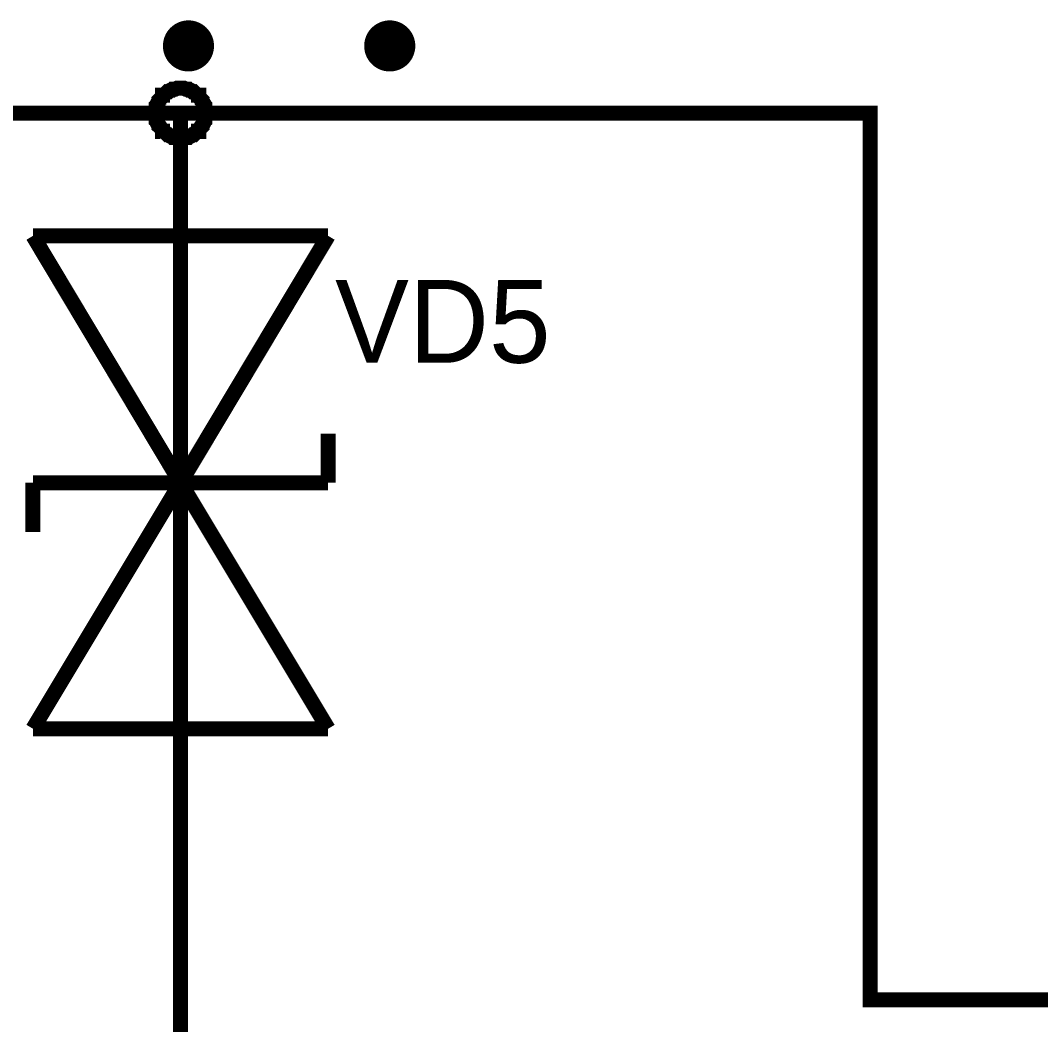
# Model space of a CAD drawing. Extents: x 7 to 406, y 3 to 288.
# Drawn here: x 191.66 to 211.94, y 134.55 to 154.51 of the extents above; entities that cross this region are included whole.
import ezdxf

# ---------------------------------------------------------------- set-up
doc = ezdxf.new("R2010")
doc.units = 0
doc.layers.add('SHEET', color=255, linetype='CONTINUOUS')

msp = doc.modelspace()

# ---------------------------------------------------------------- linework, layer by layer
at = {"layer": 'SHEET', "const_width": 0.508}
for points in [[(194.746, 154, 1), (195.254, 154, 1)], [(198.746, 154, 1), (199.254, 154, 1)]]:
    msp.add_lwpolyline(points, format="xyb", close=True, dxfattribs=at)
at = {"layer": 'SHEET', "const_width": 0.3}
for points in [[(194.345, 152.662), (194.345, 152.679), (194.345, 152.713), (194.345, 152.731), (194.362, 152.765), (194.362, 152.782), (194.362, 152.816), (194.379, 152.833), (194.379, 152.851), (194.396, 152.885), (194.413, 152.902), (194.413, 152.919), (194.431, 152.936), (194.448, 152.954), (194.465, 152.971), (194.482, 152.988), (194.482, 153.022), (194.516, 153.022), (194.533, 153.039), (194.551, 153.057), (194.568, 153.074), (194.585, 153.091), (194.602, 153.091), (194.619, 153.108), (194.654, 153.125), (194.671, 153.125), (194.688, 153.142), (194.722, 153.142), (194.739, 153.142), (194.774, 153.159), (194.791, 153.159), (194.825, 153.159), (194.842, 153.159)], [(194.345, 152.662), (194.345, 152.679), (194.345, 152.713), (194.345, 152.731), (194.362, 152.765), (194.362, 152.782), (194.362, 152.816), (194.379, 152.833), (194.379, 152.851), (194.396, 152.885), (194.413, 152.902), (194.413, 152.919), (194.431, 152.936), (194.448, 152.954), (194.465, 152.971), (194.482, 152.988), (194.482, 153.022), (194.516, 153.022), (194.533, 153.039), (194.551, 153.057), (194.568, 153.074), (194.585, 153.091), (194.602, 153.091), (194.619, 153.108), (194.654, 153.125), (194.671, 153.125), (194.688, 153.142), (194.722, 153.142), (194.739, 153.142), (194.774, 153.159), (194.791, 153.159), (194.825, 153.159), (194.842, 153.159)], [(194.345, 152.662), (194.345, 152.679), (194.345, 152.713), (194.345, 152.731), (194.362, 152.765), (194.362, 152.782), (194.362, 152.816), (194.379, 152.833), (194.379, 152.851), (194.396, 152.885), (194.413, 152.902), (194.413, 152.919), (194.431, 152.936), (194.448, 152.954), (194.465, 152.971), (194.482, 152.988), (194.482, 153.022), (194.516, 153.022), (194.533, 153.039), (194.551, 153.057), (194.568, 153.074), (194.585, 153.091), (194.602, 153.091), (194.619, 153.108), (194.654, 153.125), (194.671, 153.125), (194.688, 153.142), (194.722, 153.142), (194.739, 153.142), (194.774, 153.159), (194.791, 153.159), (194.825, 153.159), (194.842, 153.159)], [(194.345, 152.662), (194.345, 152.679), (194.345, 152.713), (194.345, 152.731), (194.362, 152.765), (194.362, 152.782), (194.362, 152.816), (194.379, 152.833), (194.379, 152.851), (194.396, 152.885), (194.413, 152.902), (194.413, 152.919), (194.431, 152.936), (194.448, 152.954), (194.465, 152.971), (194.482, 152.988), (194.482, 153.022), (194.516, 153.022), (194.533, 153.039), (194.551, 153.057), (194.568, 153.074), (194.585, 153.091), (194.602, 153.091), (194.619, 153.108), (194.654, 153.125), (194.671, 153.125), (194.688, 153.142), (194.722, 153.142), (194.739, 153.142), (194.774, 153.159), (194.791, 153.159), (194.825, 153.159), (194.842, 153.159)], [(194.345, 152.662), (194.345, 152.679), (194.345, 152.713), (194.345, 152.731), (194.362, 152.765), (194.362, 152.782), (194.362, 152.816), (194.379, 152.833), (194.379, 152.851), (194.396, 152.885), (194.413, 152.902), (194.413, 152.919), (194.431, 152.936), (194.448, 152.954), (194.465, 152.971), (194.482, 152.988), (194.482, 153.022), (194.516, 153.022), (194.533, 153.039), (194.551, 153.057), (194.568, 153.074), (194.585, 153.091), (194.602, 153.091), (194.619, 153.108), (194.654, 153.125), (194.671, 153.125), (194.688, 153.142), (194.722, 153.142), (194.739, 153.142), (194.774, 153.159), (194.791, 153.159), (194.825, 153.159), (194.842, 153.159)], [(194.345, 152.662), (194.345, 152.679), (194.345, 152.713), (194.345, 152.731), (194.362, 152.765), (194.362, 152.782), (194.362, 152.816), (194.379, 152.833), (194.379, 152.851), (194.396, 152.885), (194.413, 152.902), (194.413, 152.919), (194.431, 152.936), (194.448, 152.954), (194.465, 152.971), (194.482, 152.988), (194.482, 153.022), (194.516, 153.022), (194.533, 153.039), (194.551, 153.057), (194.568, 153.074), (194.585, 153.091), (194.602, 153.091), (194.619, 153.108), (194.654, 153.125), (194.671, 153.125), (194.688, 153.142), (194.722, 153.142), (194.739, 153.142), (194.774, 153.159), (194.791, 153.159), (194.825, 153.159), (194.842, 153.159)], [(194.345, 152.662), (194.345, 152.679), (194.345, 152.713), (194.345, 152.731), (194.362, 152.765), (194.362, 152.782), (194.362, 152.816), (194.379, 152.833), (194.379, 152.851), (194.396, 152.885), (194.413, 152.902), (194.413, 152.919), (194.431, 152.936), (194.448, 152.954), (194.465, 152.971), (194.482, 152.988), (194.482, 153.022), (194.516, 153.022), (194.533, 153.039), (194.551, 153.057), (194.568, 153.074), (194.585, 153.091), (194.602, 153.091), (194.619, 153.108), (194.654, 153.125), (194.671, 153.125), (194.688, 153.142), (194.722, 153.142), (194.739, 153.142), (194.774, 153.159), (194.791, 153.159), (194.825, 153.159), (194.842, 153.159)], [(194.345, 152.662), (194.345, 152.679), (194.345, 152.713), (194.345, 152.731), (194.362, 152.765), (194.362, 152.782), (194.362, 152.816), (194.379, 152.833), (194.379, 152.851), (194.396, 152.885), (194.413, 152.902), (194.413, 152.919), (194.431, 152.936), (194.448, 152.954), (194.465, 152.971), (194.482, 152.988), (194.482, 153.022), (194.516, 153.022), (194.533, 153.039), (194.551, 153.057), (194.568, 153.074), (194.585, 153.091), (194.602, 153.091), (194.619, 153.108), (194.654, 153.125), (194.671, 153.125), (194.688, 153.142), (194.722, 153.142), (194.739, 153.142), (194.774, 153.159), (194.791, 153.159), (194.825, 153.159), (194.842, 153.159)], [(194.345, 152.662), (194.345, 152.679), (194.345, 152.713), (194.345, 152.731), (194.362, 152.765), (194.362, 152.782), (194.362, 152.816), (194.379, 152.833), (194.379, 152.851), (194.396, 152.885), (194.413, 152.902), (194.413, 152.919), (194.431, 152.936), (194.448, 152.954), (194.465, 152.971), (194.482, 152.988), (194.482, 153.022), (194.516, 153.022), (194.533, 153.039), (194.551, 153.057), (194.568, 153.074), (194.585, 153.091), (194.602, 153.091), (194.619, 153.108), (194.654, 153.125), (194.671, 153.125), (194.688, 153.142), (194.722, 153.142), (194.739, 153.142), (194.774, 153.159), (194.791, 153.159), (194.825, 153.159), (194.842, 153.159)], [(194.345, 152.662), (194.345, 152.679), (194.345, 152.713), (194.345, 152.731), (194.362, 152.765), (194.362, 152.782), (194.362, 152.816), (194.379, 152.833), (194.379, 152.851), (194.396, 152.885), (194.413, 152.902), (194.413, 152.919), (194.431, 152.936), (194.448, 152.954), (194.465, 152.971), (194.482, 152.988), (194.482, 153.022), (194.516, 153.022), (194.533, 153.039), (194.551, 153.057), (194.568, 153.074), (194.585, 153.091), (194.602, 153.091), (194.619, 153.108), (194.654, 153.125), (194.671, 153.125), (194.688, 153.142), (194.722, 153.142), (194.739, 153.142), (194.774, 153.159), (194.791, 153.159), (194.825, 153.159), (194.842, 153.159)], [(194.842, 153.159), (194.842, 153.159)], [(194.842, 153.159), (194.859, 153.159), (194.894, 153.159), (194.911, 153.159), (194.945, 153.142), (194.962, 153.142), (194.997, 153.142), (195.014, 153.125), (195.031, 153.125), (195.065, 153.108), (195.082, 153.091), (195.1, 153.091), (195.117, 153.074), (195.134, 153.057), (195.151, 153.039), (195.168, 153.022), (195.203, 153.022), (195.203, 152.988), (195.22, 152.971), (195.237, 152.954), (195.254, 152.936), (195.271, 152.919), (195.271, 152.902), (195.288, 152.885), (195.306, 152.851), (195.306, 152.833), (195.323, 152.816), (195.323, 152.782), (195.323, 152.765), (195.34, 152.731), (195.34, 152.713), (195.34, 152.679), (195.34, 152.662)], [(194.842, 153.159), (194.842, 153.159)], [(194.842, 153.159), (194.859, 153.159), (194.894, 153.159), (194.911, 153.159), (194.945, 153.142), (194.962, 153.142), (194.997, 153.142), (195.014, 153.125), (195.031, 153.125), (195.065, 153.108), (195.082, 153.091), (195.1, 153.091), (195.117, 153.074), (195.134, 153.057), (195.151, 153.039), (195.168, 153.022), (195.203, 153.022), (195.203, 152.988), (195.22, 152.971), (195.237, 152.954), (195.254, 152.936), (195.271, 152.919), (195.271, 152.902), (195.288, 152.885), (195.306, 152.851), (195.306, 152.833), (195.323, 152.816), (195.323, 152.782), (195.323, 152.765), (195.34, 152.731), (195.34, 152.713), (195.34, 152.679), (195.34, 152.662)], [(194.842, 153.159), (194.842, 153.159)], [(194.842, 153.159), (194.859, 153.159), (194.894, 153.159), (194.911, 153.159), (194.945, 153.142), (194.962, 153.142), (194.997, 153.142), (195.014, 153.125), (195.031, 153.125), (195.065, 153.108), (195.082, 153.091), (195.1, 153.091), (195.117, 153.074), (195.134, 153.057), (195.151, 153.039), (195.168, 153.022), (195.203, 153.022), (195.203, 152.988), (195.22, 152.971), (195.237, 152.954), (195.254, 152.936), (195.271, 152.919), (195.271, 152.902), (195.288, 152.885), (195.306, 152.851), (195.306, 152.833), (195.323, 152.816), (195.323, 152.782), (195.323, 152.765), (195.34, 152.731), (195.34, 152.713), (195.34, 152.679), (195.34, 152.662)], [(194.842, 153.159), (194.842, 153.159)], [(194.842, 153.159), (194.859, 153.159), (194.894, 153.159), (194.911, 153.159), (194.945, 153.142), (194.962, 153.142), (194.997, 153.142), (195.014, 153.125), (195.031, 153.125), (195.065, 153.108), (195.082, 153.091), (195.1, 153.091), (195.117, 153.074), (195.134, 153.057), (195.151, 153.039), (195.168, 153.022), (195.203, 153.022), (195.203, 152.988), (195.22, 152.971), (195.237, 152.954), (195.254, 152.936), (195.271, 152.919), (195.271, 152.902), (195.288, 152.885), (195.306, 152.851), (195.306, 152.833), (195.323, 152.816), (195.323, 152.782), (195.323, 152.765), (195.34, 152.731), (195.34, 152.713), (195.34, 152.679), (195.34, 152.662)], [(194.842, 153.159), (194.842, 153.159)], [(194.842, 153.159), (194.859, 153.159), (194.894, 153.159), (194.911, 153.159), (194.945, 153.142), (194.962, 153.142), (194.997, 153.142), (195.014, 153.125), (195.031, 153.125), (195.065, 153.108), (195.082, 153.091), (195.1, 153.091), (195.117, 153.074), (195.134, 153.057), (195.151, 153.039), (195.168, 153.022), (195.203, 153.022), (195.203, 152.988), (195.22, 152.971), (195.237, 152.954), (195.254, 152.936), (195.271, 152.919), (195.271, 152.902), (195.288, 152.885), (195.306, 152.851), (195.306, 152.833), (195.323, 152.816), (195.323, 152.782), (195.323, 152.765), (195.34, 152.731), (195.34, 152.713), (195.34, 152.679), (195.34, 152.662)], [(194.842, 153.159), (194.842, 153.159)], [(194.842, 153.159), (194.859, 153.159), (194.894, 153.159), (194.911, 153.159), (194.945, 153.142), (194.962, 153.142), (194.997, 153.142), (195.014, 153.125), (195.031, 153.125), (195.065, 153.108), (195.082, 153.091), (195.1, 153.091), (195.117, 153.074), (195.134, 153.057), (195.151, 153.039), (195.168, 153.022), (195.203, 153.022), (195.203, 152.988), (195.22, 152.971), (195.237, 152.954), (195.254, 152.936), (195.271, 152.919), (195.271, 152.902), (195.288, 152.885), (195.306, 152.851), (195.306, 152.833), (195.323, 152.816), (195.323, 152.782), (195.323, 152.765), (195.34, 152.731), (195.34, 152.713), (195.34, 152.679), (195.34, 152.662)], [(194.842, 153.159), (194.842, 153.159)], [(194.842, 153.159), (194.859, 153.159), (194.894, 153.159), (194.911, 153.159), (194.945, 153.142), (194.962, 153.142), (194.997, 153.142), (195.014, 153.125), (195.031, 153.125), (195.065, 153.108), (195.082, 153.091), (195.1, 153.091), (195.117, 153.074), (195.134, 153.057), (195.151, 153.039), (195.168, 153.022), (195.203, 153.022), (195.203, 152.988), (195.22, 152.971), (195.237, 152.954), (195.254, 152.936), (195.271, 152.919), (195.271, 152.902), (195.288, 152.885), (195.306, 152.851), (195.306, 152.833), (195.323, 152.816), (195.323, 152.782), (195.323, 152.765), (195.34, 152.731), (195.34, 152.713), (195.34, 152.679), (195.34, 152.662)], [(194.842, 153.159), (194.842, 153.159)], [(194.842, 153.159), (194.859, 153.159), (194.894, 153.159), (194.911, 153.159), (194.945, 153.142), (194.962, 153.142), (194.997, 153.142), (195.014, 153.125), (195.031, 153.125), (195.065, 153.108), (195.082, 153.091), (195.1, 153.091), (195.117, 153.074), (195.134, 153.057), (195.151, 153.039), (195.168, 153.022), (195.203, 153.022), (195.203, 152.988), (195.22, 152.971), (195.237, 152.954), (195.254, 152.936), (195.271, 152.919), (195.271, 152.902), (195.288, 152.885), (195.306, 152.851), (195.306, 152.833), (195.323, 152.816), (195.323, 152.782), (195.323, 152.765), (195.34, 152.731), (195.34, 152.713), (195.34, 152.679), (195.34, 152.662)], [(194.842, 153.159), (194.842, 153.159)], [(194.842, 153.159), (194.859, 153.159), (194.894, 153.159), (194.911, 153.159), (194.945, 153.142), (194.962, 153.142), (194.997, 153.142), (195.014, 153.125), (195.031, 153.125), (195.065, 153.108), (195.082, 153.091), (195.1, 153.091), (195.117, 153.074), (195.134, 153.057), (195.151, 153.039), (195.168, 153.022), (195.203, 153.022), (195.203, 152.988), (195.22, 152.971), (195.237, 152.954), (195.254, 152.936), (195.271, 152.919), (195.271, 152.902), (195.288, 152.885), (195.306, 152.851), (195.306, 152.833), (195.323, 152.816), (195.323, 152.782), (195.323, 152.765), (195.34, 152.731), (195.34, 152.713), (195.34, 152.679), (195.34, 152.662)], [(194.842, 153.159), (194.842, 153.159)], [(194.842, 153.159), (194.859, 153.159), (194.894, 153.159), (194.911, 153.159), (194.945, 153.142), (194.962, 153.142), (194.997, 153.142), (195.014, 153.125), (195.031, 153.125), (195.065, 153.108), (195.082, 153.091), (195.1, 153.091), (195.117, 153.074), (195.134, 153.057), (195.151, 153.039), (195.168, 153.022), (195.203, 153.022), (195.203, 152.988), (195.22, 152.971), (195.237, 152.954), (195.254, 152.936), (195.271, 152.919), (195.271, 152.902), (195.288, 152.885), (195.306, 152.851), (195.306, 152.833), (195.323, 152.816), (195.323, 152.782), (195.323, 152.765), (195.34, 152.731), (195.34, 152.713), (195.34, 152.679), (195.34, 152.662)], [(209.528, 135.04), (208.55, 135.04), (208.55, 152.662), (194.842, 152.662), (190.914, 152.662), (187.002, 152.662)], [(194.842, 152.164), (194.825, 152.164), (194.791, 152.164), (194.774, 152.164), (194.739, 152.181), (194.722, 152.181), (194.688, 152.181), (194.671, 152.199), (194.654, 152.199), (194.619, 152.216), (194.602, 152.233), (194.585, 152.233), (194.568, 152.25), (194.551, 152.267), (194.533, 152.284), (194.516, 152.302), (194.482, 152.302), (194.482, 152.336), (194.465, 152.353), (194.448, 152.37), (194.431, 152.387), (194.413, 152.404), (194.413, 152.422), (194.396, 152.439), (194.379, 152.473), (194.379, 152.49), (194.362, 152.507), (194.362, 152.542), (194.362, 152.559), (194.345, 152.593), (194.345, 152.61), (194.345, 152.645), (194.345, 152.662)], [(194.345, 152.662), (194.345, 152.662)], [(194.842, 152.164), (194.825, 152.164), (194.791, 152.164), (194.774, 152.164), (194.739, 152.181), (194.722, 152.181), (194.688, 152.181), (194.671, 152.199), (194.654, 152.199), (194.619, 152.216), (194.602, 152.233), (194.585, 152.233), (194.568, 152.25), (194.551, 152.267), (194.533, 152.284), (194.516, 152.302), (194.482, 152.302), (194.482, 152.336), (194.465, 152.353), (194.448, 152.37), (194.431, 152.387), (194.413, 152.404), (194.413, 152.422), (194.396, 152.439), (194.379, 152.473), (194.379, 152.49), (194.362, 152.507), (194.362, 152.542), (194.362, 152.559), (194.345, 152.593), (194.345, 152.61), (194.345, 152.645), (194.345, 152.662)], [(194.345, 152.662), (194.345, 152.662)], [(194.842, 152.164), (194.825, 152.164), (194.791, 152.164), (194.774, 152.164), (194.739, 152.181), (194.722, 152.181), (194.688, 152.181), (194.671, 152.199), (194.654, 152.199), (194.619, 152.216), (194.602, 152.233), (194.585, 152.233), (194.568, 152.25), (194.551, 152.267), (194.533, 152.284), (194.516, 152.302), (194.482, 152.302), (194.482, 152.336), (194.465, 152.353), (194.448, 152.37), (194.431, 152.387), (194.413, 152.404), (194.413, 152.422), (194.396, 152.439), (194.379, 152.473), (194.379, 152.49), (194.362, 152.507), (194.362, 152.542), (194.362, 152.559), (194.345, 152.593), (194.345, 152.61), (194.345, 152.645), (194.345, 152.662)], [(194.345, 152.662), (194.345, 152.662)], [(194.842, 152.164), (194.825, 152.164), (194.791, 152.164), (194.774, 152.164), (194.739, 152.181), (194.722, 152.181), (194.688, 152.181), (194.671, 152.199), (194.654, 152.199), (194.619, 152.216), (194.602, 152.233), (194.585, 152.233), (194.568, 152.25), (194.551, 152.267), (194.533, 152.284), (194.516, 152.302), (194.482, 152.302), (194.482, 152.336), (194.465, 152.353), (194.448, 152.37), (194.431, 152.387), (194.413, 152.404), (194.413, 152.422), (194.396, 152.439), (194.379, 152.473), (194.379, 152.49), (194.362, 152.507), (194.362, 152.542), (194.362, 152.559), (194.345, 152.593), (194.345, 152.61), (194.345, 152.645), (194.345, 152.662)], [(194.345, 152.662), (194.345, 152.662)], [(194.842, 152.164), (194.825, 152.164), (194.791, 152.164), (194.774, 152.164), (194.739, 152.181), (194.722, 152.181), (194.688, 152.181), (194.671, 152.199), (194.654, 152.199), (194.619, 152.216), (194.602, 152.233), (194.585, 152.233), (194.568, 152.25), (194.551, 152.267), (194.533, 152.284), (194.516, 152.302), (194.482, 152.302), (194.482, 152.336), (194.465, 152.353), (194.448, 152.37), (194.431, 152.387), (194.413, 152.404), (194.413, 152.422), (194.396, 152.439), (194.379, 152.473), (194.379, 152.49), (194.362, 152.507), (194.362, 152.542), (194.362, 152.559), (194.345, 152.593), (194.345, 152.61), (194.345, 152.645), (194.345, 152.662)], [(194.345, 152.662), (194.345, 152.662)], [(194.842, 152.164), (194.825, 152.164), (194.791, 152.164), (194.774, 152.164), (194.739, 152.181), (194.722, 152.181), (194.688, 152.181), (194.671, 152.199), (194.654, 152.199), (194.619, 152.216), (194.602, 152.233), (194.585, 152.233), (194.568, 152.25), (194.551, 152.267), (194.533, 152.284), (194.516, 152.302), (194.482, 152.302), (194.482, 152.336), (194.465, 152.353), (194.448, 152.37), (194.431, 152.387), (194.413, 152.404), (194.413, 152.422), (194.396, 152.439), (194.379, 152.473), (194.379, 152.49), (194.362, 152.507), (194.362, 152.542), (194.362, 152.559), (194.345, 152.593), (194.345, 152.61), (194.345, 152.645), (194.345, 152.662)], [(194.345, 152.662), (194.345, 152.662)], [(194.842, 152.164), (194.825, 152.164), (194.791, 152.164), (194.774, 152.164), (194.739, 152.181), (194.722, 152.181), (194.688, 152.181), (194.671, 152.199), (194.654, 152.199), (194.619, 152.216), (194.602, 152.233), (194.585, 152.233), (194.568, 152.25), (194.551, 152.267), (194.533, 152.284), (194.516, 152.302), (194.482, 152.302), (194.482, 152.336), (194.465, 152.353), (194.448, 152.37), (194.431, 152.387), (194.413, 152.404), (194.413, 152.422), (194.396, 152.439), (194.379, 152.473), (194.379, 152.49), (194.362, 152.507), (194.362, 152.542), (194.362, 152.559), (194.345, 152.593), (194.345, 152.61), (194.345, 152.645), (194.345, 152.662)], [(194.345, 152.662), (194.345, 152.662)], [(194.842, 152.164), (194.825, 152.164), (194.791, 152.164), (194.774, 152.164), (194.739, 152.181), (194.722, 152.181), (194.688, 152.181), (194.671, 152.199), (194.654, 152.199), (194.619, 152.216), (194.602, 152.233), (194.585, 152.233), (194.568, 152.25), (194.551, 152.267), (194.533, 152.284), (194.516, 152.302), (194.482, 152.302), (194.482, 152.336), (194.465, 152.353), (194.448, 152.37), (194.431, 152.387), (194.413, 152.404), (194.413, 152.422), (194.396, 152.439), (194.379, 152.473), (194.379, 152.49), (194.362, 152.507), (194.362, 152.542), (194.362, 152.559), (194.345, 152.593), (194.345, 152.61), (194.345, 152.645), (194.345, 152.662)], [(194.345, 152.662), (194.345, 152.662)], [(194.842, 152.164), (194.825, 152.164), (194.791, 152.164), (194.774, 152.164), (194.739, 152.181), (194.722, 152.181), (194.688, 152.181), (194.671, 152.199), (194.654, 152.199), (194.619, 152.216), (194.602, 152.233), (194.585, 152.233), (194.568, 152.25), (194.551, 152.267), (194.533, 152.284), (194.516, 152.302), (194.482, 152.302), (194.482, 152.336), (194.465, 152.353), (194.448, 152.37), (194.431, 152.387), (194.413, 152.404), (194.413, 152.422), (194.396, 152.439), (194.379, 152.473), (194.379, 152.49), (194.362, 152.507), (194.362, 152.542), (194.362, 152.559), (194.345, 152.593), (194.345, 152.61), (194.345, 152.645), (194.345, 152.662)], [(194.345, 152.662), (194.345, 152.662)], [(194.842, 152.164), (194.825, 152.164), (194.791, 152.164), (194.774, 152.164), (194.739, 152.181), (194.722, 152.181), (194.688, 152.181), (194.671, 152.199), (194.654, 152.199), (194.619, 152.216), (194.602, 152.233), (194.585, 152.233), (194.568, 152.25), (194.551, 152.267), (194.533, 152.284), (194.516, 152.302), (194.482, 152.302), (194.482, 152.336), (194.465, 152.353), (194.448, 152.37), (194.431, 152.387), (194.413, 152.404), (194.413, 152.422), (194.396, 152.439), (194.379, 152.473), (194.379, 152.49), (194.362, 152.507), (194.362, 152.542), (194.362, 152.559), (194.345, 152.593), (194.345, 152.61), (194.345, 152.645), (194.345, 152.662)], [(194.345, 152.662), (194.345, 152.662)], [(195.34, 152.662), (195.34, 152.645), (195.34, 152.61), (195.34, 152.593), (195.323, 152.559), (195.323, 152.542), (195.323, 152.507), (195.306, 152.49), (195.306, 152.473), (195.288, 152.439), (195.271, 152.422), (195.271, 152.404), (195.254, 152.387), (195.237, 152.37), (195.22, 152.353), (195.203, 152.336), (195.203, 152.302), (195.168, 152.302), (195.151, 152.284), (195.134, 152.267), (195.117, 152.25), (195.1, 152.233), (195.082, 152.233), (195.065, 152.216), (195.031, 152.199), (195.014, 152.199), (194.997, 152.181), (194.962, 152.181), (194.945, 152.181), (194.911, 152.164), (194.894, 152.164), (194.859, 152.164), (194.842, 152.164)], [(195.34, 152.662), (195.34, 152.645), (195.34, 152.61), (195.34, 152.593), (195.323, 152.559), (195.323, 152.542), (195.323, 152.507), (195.306, 152.49), (195.306, 152.473), (195.288, 152.439), (195.271, 152.422), (195.271, 152.404), (195.254, 152.387), (195.237, 152.37), (195.22, 152.353), (195.203, 152.336), (195.203, 152.302), (195.168, 152.302), (195.151, 152.284), (195.134, 152.267), (195.117, 152.25), (195.1, 152.233), (195.082, 152.233), (195.065, 152.216), (195.031, 152.199), (195.014, 152.199), (194.997, 152.181), (194.962, 152.181), (194.945, 152.181), (194.911, 152.164), (194.894, 152.164), (194.859, 152.164), (194.842, 152.164)], [(194.842, 150.225), (194.842, 152.662)], [(195.34, 152.662), (195.34, 152.645), (195.34, 152.61), (195.34, 152.593), (195.323, 152.559), (195.323, 152.542), (195.323, 152.507), (195.306, 152.49), (195.306, 152.473), (195.288, 152.439), (195.271, 152.422), (195.271, 152.404), (195.254, 152.387), (195.237, 152.37), (195.22, 152.353), (195.203, 152.336), (195.203, 152.302), (195.168, 152.302), (195.151, 152.284), (195.134, 152.267), (195.117, 152.25), (195.1, 152.233), (195.082, 152.233), (195.065, 152.216), (195.031, 152.199), (195.014, 152.199), (194.997, 152.181), (194.962, 152.181), (194.945, 152.181), (194.911, 152.164), (194.894, 152.164), (194.859, 152.164), (194.842, 152.164)], [(195.34, 152.662), (195.34, 152.645), (195.34, 152.61), (195.34, 152.593), (195.323, 152.559), (195.323, 152.542), (195.323, 152.507), (195.306, 152.49), (195.306, 152.473), (195.288, 152.439), (195.271, 152.422), (195.271, 152.404), (195.254, 152.387), (195.237, 152.37), (195.22, 152.353), (195.203, 152.336), (195.203, 152.302), (195.168, 152.302), (195.151, 152.284), (195.134, 152.267), (195.117, 152.25), (195.1, 152.233), (195.082, 152.233), (195.065, 152.216), (195.031, 152.199), (195.014, 152.199), (194.997, 152.181), (194.962, 152.181), (194.945, 152.181), (194.911, 152.164), (194.894, 152.164), (194.859, 152.164), (194.842, 152.164)], [(195.34, 152.662), (195.34, 152.645), (195.34, 152.61), (195.34, 152.593), (195.323, 152.559), (195.323, 152.542), (195.323, 152.507), (195.306, 152.49), (195.306, 152.473), (195.288, 152.439), (195.271, 152.422), (195.271, 152.404), (195.254, 152.387), (195.237, 152.37), (195.22, 152.353), (195.203, 152.336), (195.203, 152.302), (195.168, 152.302), (195.151, 152.284), (195.134, 152.267), (195.117, 152.25), (195.1, 152.233), (195.082, 152.233), (195.065, 152.216), (195.031, 152.199), (195.014, 152.199), (194.997, 152.181), (194.962, 152.181), (194.945, 152.181), (194.911, 152.164), (194.894, 152.164), (194.859, 152.164), (194.842, 152.164)], [(195.34, 152.662), (195.34, 152.645), (195.34, 152.61), (195.34, 152.593), (195.323, 152.559), (195.323, 152.542), (195.323, 152.507), (195.306, 152.49), (195.306, 152.473), (195.288, 152.439), (195.271, 152.422), (195.271, 152.404), (195.254, 152.387), (195.237, 152.37), (195.22, 152.353), (195.203, 152.336), (195.203, 152.302), (195.168, 152.302), (195.151, 152.284), (195.134, 152.267), (195.117, 152.25), (195.1, 152.233), (195.082, 152.233), (195.065, 152.216), (195.031, 152.199), (195.014, 152.199), (194.997, 152.181), (194.962, 152.181), (194.945, 152.181), (194.911, 152.164), (194.894, 152.164), (194.859, 152.164), (194.842, 152.164)], [(195.34, 152.662), (195.34, 152.645), (195.34, 152.61), (195.34, 152.593), (195.323, 152.559), (195.323, 152.542), (195.323, 152.507), (195.306, 152.49), (195.306, 152.473), (195.288, 152.439), (195.271, 152.422), (195.271, 152.404), (195.254, 152.387), (195.237, 152.37), (195.22, 152.353), (195.203, 152.336), (195.203, 152.302), (195.168, 152.302), (195.151, 152.284), (195.134, 152.267), (195.117, 152.25), (195.1, 152.233), (195.082, 152.233), (195.065, 152.216), (195.031, 152.199), (195.014, 152.199), (194.997, 152.181), (194.962, 152.181), (194.945, 152.181), (194.911, 152.164), (194.894, 152.164), (194.859, 152.164), (194.842, 152.164)], [(195.34, 152.662), (195.34, 152.645), (195.34, 152.61), (195.34, 152.593), (195.323, 152.559), (195.323, 152.542), (195.323, 152.507), (195.306, 152.49), (195.306, 152.473), (195.288, 152.439), (195.271, 152.422), (195.271, 152.404), (195.254, 152.387), (195.237, 152.37), (195.22, 152.353), (195.203, 152.336), (195.203, 152.302), (195.168, 152.302), (195.151, 152.284), (195.134, 152.267), (195.117, 152.25), (195.1, 152.233), (195.082, 152.233), (195.065, 152.216), (195.031, 152.199), (195.014, 152.199), (194.997, 152.181), (194.962, 152.181), (194.945, 152.181), (194.911, 152.164), (194.894, 152.164), (194.859, 152.164), (194.842, 152.164)], [(195.34, 152.662), (195.34, 152.645), (195.34, 152.61), (195.34, 152.593), (195.323, 152.559), (195.323, 152.542), (195.323, 152.507), (195.306, 152.49), (195.306, 152.473), (195.288, 152.439), (195.271, 152.422), (195.271, 152.404), (195.254, 152.387), (195.237, 152.37), (195.22, 152.353), (195.203, 152.336), (195.203, 152.302), (195.168, 152.302), (195.151, 152.284), (195.134, 152.267), (195.117, 152.25), (195.1, 152.233), (195.082, 152.233), (195.065, 152.216), (195.031, 152.199), (195.014, 152.199), (194.997, 152.181), (194.962, 152.181), (194.945, 152.181), (194.911, 152.164), (194.894, 152.164), (194.859, 152.164), (194.842, 152.164)], [(195.34, 152.662), (195.34, 152.645), (195.34, 152.61), (195.34, 152.593), (195.323, 152.559), (195.323, 152.542), (195.323, 152.507), (195.306, 152.49), (195.306, 152.473), (195.288, 152.439), (195.271, 152.422), (195.271, 152.404), (195.254, 152.387), (195.237, 152.37), (195.22, 152.353), (195.203, 152.336), (195.203, 152.302), (195.168, 152.302), (195.151, 152.284), (195.134, 152.267), (195.117, 152.25), (195.1, 152.233), (195.082, 152.233), (195.065, 152.216), (195.031, 152.199), (195.014, 152.199), (194.997, 152.181), (194.962, 152.181), (194.945, 152.181), (194.911, 152.164), (194.894, 152.164), (194.859, 152.164), (194.842, 152.164)], [(195.34, 152.662), (195.34, 152.662), (195.34, 152.662), (195.34, 152.662), (195.34, 152.662), (195.34, 152.662), (195.34, 152.662), (195.34, 152.662), (195.34, 152.662), (195.34, 152.662), (195.34, 152.662), (195.34, 152.662), (195.34, 152.662), (195.34, 152.662), (195.34, 152.662), (195.34, 152.662), (195.34, 152.662), (195.34, 152.662), (195.34, 152.662), (195.34, 152.662), (195.34, 152.662), (195.34, 152.662), (195.34, 152.662), (195.34, 152.662), (195.34, 152.662), (195.34, 152.662), (195.34, 152.662), (195.34, 152.662), (195.34, 152.662), (195.34, 152.662), (195.34, 152.662), (195.34, 152.662), (195.34, 152.662)], [(195.34, 152.662), (195.34, 152.662)], [(195.34, 152.662), (195.34, 152.662), (195.34, 152.662), (195.34, 152.662), (195.34, 152.662), (195.34, 152.662), (195.34, 152.662), (195.34, 152.662), (195.34, 152.662), (195.34, 152.662), (195.34, 152.662), (195.34, 152.662), (195.34, 152.662), (195.34, 152.662), (195.34, 152.662), (195.34, 152.662), (195.34, 152.662), (195.34, 152.662), (195.34, 152.662), (195.34, 152.662), (195.34, 152.662), (195.34, 152.662), (195.34, 152.662), (195.34, 152.662), (195.34, 152.662), (195.34, 152.662), (195.34, 152.662), (195.34, 152.662), (195.34, 152.662), (195.34, 152.662), (195.34, 152.662), (195.34, 152.662), (195.34, 152.662)], [(195.34, 152.662), (195.34, 152.662)], [(195.34, 152.662), (195.34, 152.662), (195.34, 152.662), (195.34, 152.662), (195.34, 152.662), (195.34, 152.662), (195.34, 152.662), (195.34, 152.662), (195.34, 152.662), (195.34, 152.662), (195.34, 152.662), (195.34, 152.662), (195.34, 152.662), (195.34, 152.662), (195.34, 152.662), (195.34, 152.662), (195.34, 152.662), (195.34, 152.662), (195.34, 152.662), (195.34, 152.662), (195.34, 152.662), (195.34, 152.662), (195.34, 152.662), (195.34, 152.662), (195.34, 152.662), (195.34, 152.662), (195.34, 152.662), (195.34, 152.662), (195.34, 152.662), (195.34, 152.662), (195.34, 152.662), (195.34, 152.662), (195.34, 152.662)], [(195.34, 152.662), (195.34, 152.662)], [(195.34, 152.662), (195.34, 152.662), (195.34, 152.662), (195.34, 152.662), (195.34, 152.662), (195.34, 152.662), (195.34, 152.662), (195.34, 152.662), (195.34, 152.662), (195.34, 152.662), (195.34, 152.662), (195.34, 152.662), (195.34, 152.662), (195.34, 152.662), (195.34, 152.662), (195.34, 152.662), (195.34, 152.662), (195.34, 152.662), (195.34, 152.662), (195.34, 152.662), (195.34, 152.662), (195.34, 152.662), (195.34, 152.662), (195.34, 152.662), (195.34, 152.662), (195.34, 152.662), (195.34, 152.662), (195.34, 152.662), (195.34, 152.662), (195.34, 152.662), (195.34, 152.662), (195.34, 152.662), (195.34, 152.662)], [(195.34, 152.662), (195.34, 152.662)], [(195.34, 152.662), (195.34, 152.662), (195.34, 152.662), (195.34, 152.662), (195.34, 152.662), (195.34, 152.662), (195.34, 152.662), (195.34, 152.662), (195.34, 152.662), (195.34, 152.662), (195.34, 152.662), (195.34, 152.662), (195.34, 152.662), (195.34, 152.662), (195.34, 152.662), (195.34, 152.662), (195.34, 152.662), (195.34, 152.662), (195.34, 152.662), (195.34, 152.662), (195.34, 152.662), (195.34, 152.662), (195.34, 152.662), (195.34, 152.662), (195.34, 152.662), (195.34, 152.662), (195.34, 152.662), (195.34, 152.662), (195.34, 152.662), (195.34, 152.662), (195.34, 152.662), (195.34, 152.662), (195.34, 152.662)], [(195.34, 152.662), (195.34, 152.662)], [(195.34, 152.662), (195.34, 152.662), (195.34, 152.662), (195.34, 152.662), (195.34, 152.662), (195.34, 152.662), (195.34, 152.662), (195.34, 152.662), (195.34, 152.662), (195.34, 152.662), (195.34, 152.662), (195.34, 152.662), (195.34, 152.662), (195.34, 152.662), (195.34, 152.662), (195.34, 152.662), (195.34, 152.662), (195.34, 152.662), (195.34, 152.662), (195.34, 152.662), (195.34, 152.662), (195.34, 152.662), (195.34, 152.662), (195.34, 152.662), (195.34, 152.662), (195.34, 152.662), (195.34, 152.662), (195.34, 152.662), (195.34, 152.662), (195.34, 152.662), (195.34, 152.662), (195.34, 152.662), (195.34, 152.662)], [(195.34, 152.662), (195.34, 152.662)], [(195.34, 152.662), (195.34, 152.662), (195.34, 152.662), (195.34, 152.662), (195.34, 152.662), (195.34, 152.662), (195.34, 152.662), (195.34, 152.662), (195.34, 152.662), (195.34, 152.662), (195.34, 152.662), (195.34, 152.662), (195.34, 152.662), (195.34, 152.662), (195.34, 152.662), (195.34, 152.662), (195.34, 152.662), (195.34, 152.662), (195.34, 152.662), (195.34, 152.662), (195.34, 152.662), (195.34, 152.662), (195.34, 152.662), (195.34, 152.662), (195.34, 152.662), (195.34, 152.662), (195.34, 152.662), (195.34, 152.662), (195.34, 152.662), (195.34, 152.662), (195.34, 152.662), (195.34, 152.662), (195.34, 152.662)], [(195.34, 152.662), (195.34, 152.662)], [(195.34, 152.662), (195.34, 152.662), (195.34, 152.662), (195.34, 152.662), (195.34, 152.662), (195.34, 152.662), (195.34, 152.662), (195.34, 152.662), (195.34, 152.662), (195.34, 152.662), (195.34, 152.662), (195.34, 152.662), (195.34, 152.662), (195.34, 152.662), (195.34, 152.662), (195.34, 152.662), (195.34, 152.662), (195.34, 152.662), (195.34, 152.662), (195.34, 152.662), (195.34, 152.662), (195.34, 152.662), (195.34, 152.662), (195.34, 152.662), (195.34, 152.662), (195.34, 152.662), (195.34, 152.662), (195.34, 152.662), (195.34, 152.662), (195.34, 152.662), (195.34, 152.662), (195.34, 152.662), (195.34, 152.662)], [(195.34, 152.662), (195.34, 152.662)], [(195.34, 152.662), (195.34, 152.662), (195.34, 152.662), (195.34, 152.662), (195.34, 152.662), (195.34, 152.662), (195.34, 152.662), (195.34, 152.662), (195.34, 152.662), (195.34, 152.662), (195.34, 152.662), (195.34, 152.662), (195.34, 152.662), (195.34, 152.662), (195.34, 152.662), (195.34, 152.662), (195.34, 152.662), (195.34, 152.662), (195.34, 152.662), (195.34, 152.662), (195.34, 152.662), (195.34, 152.662), (195.34, 152.662), (195.34, 152.662), (195.34, 152.662), (195.34, 152.662), (195.34, 152.662), (195.34, 152.662), (195.34, 152.662), (195.34, 152.662), (195.34, 152.662), (195.34, 152.662), (195.34, 152.662)], [(195.34, 152.662), (195.34, 152.662)], [(195.34, 152.662), (195.34, 152.662), (195.34, 152.662), (195.34, 152.662), (195.34, 152.662), (195.34, 152.662), (195.34, 152.662), (195.34, 152.662), (195.34, 152.662), (195.34, 152.662), (195.34, 152.662), (195.34, 152.662), (195.34, 152.662), (195.34, 152.662), (195.34, 152.662), (195.34, 152.662), (195.34, 152.662), (195.34, 152.662), (195.34, 152.662), (195.34, 152.662), (195.34, 152.662), (195.34, 152.662), (195.34, 152.662), (195.34, 152.662), (195.34, 152.662), (195.34, 152.662), (195.34, 152.662), (195.34, 152.662), (195.34, 152.662), (195.34, 152.662), (195.34, 152.662), (195.34, 152.662), (195.34, 152.662)], [(195.34, 152.662), (195.34, 152.662)], [(197.776, 150.225), (191.909, 150.225)], [(191.909, 150.225), (194.842, 145.318)], [(194.842, 150.225), (194.842, 145.318)], [(194.842, 145.318), (197.776, 150.225)], [(197.776, 145.318), (197.776, 146.296)], [(191.909, 145.318), (197.776, 145.318)], [(191.909, 145.318), (191.909, 144.34)], [(194.842, 145.318), (191.909, 140.428)], [(194.842, 140.428), (194.842, 145.318)], [(194.842, 140.428), (194.842, 145.318)], [(197.776, 140.428), (194.842, 145.318)], [(191.909, 140.428), (197.776, 140.428)], [(194.842, 140.428), (194.842, 137.974)], [(194.842, 137.974), (194.842, 137.974), (194.842, 125.259), (194.842, 125.259), (209.528, 125.259)], [(212.462, 135.04), (209.528, 135.04)]]:
    msp.add_lwpolyline(points, dxfattribs=at)

# ---------------------------------------------------------------- texts
at = {"layer": 'SHEET'}
msp.add_text('VD5', height=1.6472, dxfattribs=at).set_placement((197.913, 147.703))

doc.saveas('drawing.dxf')
